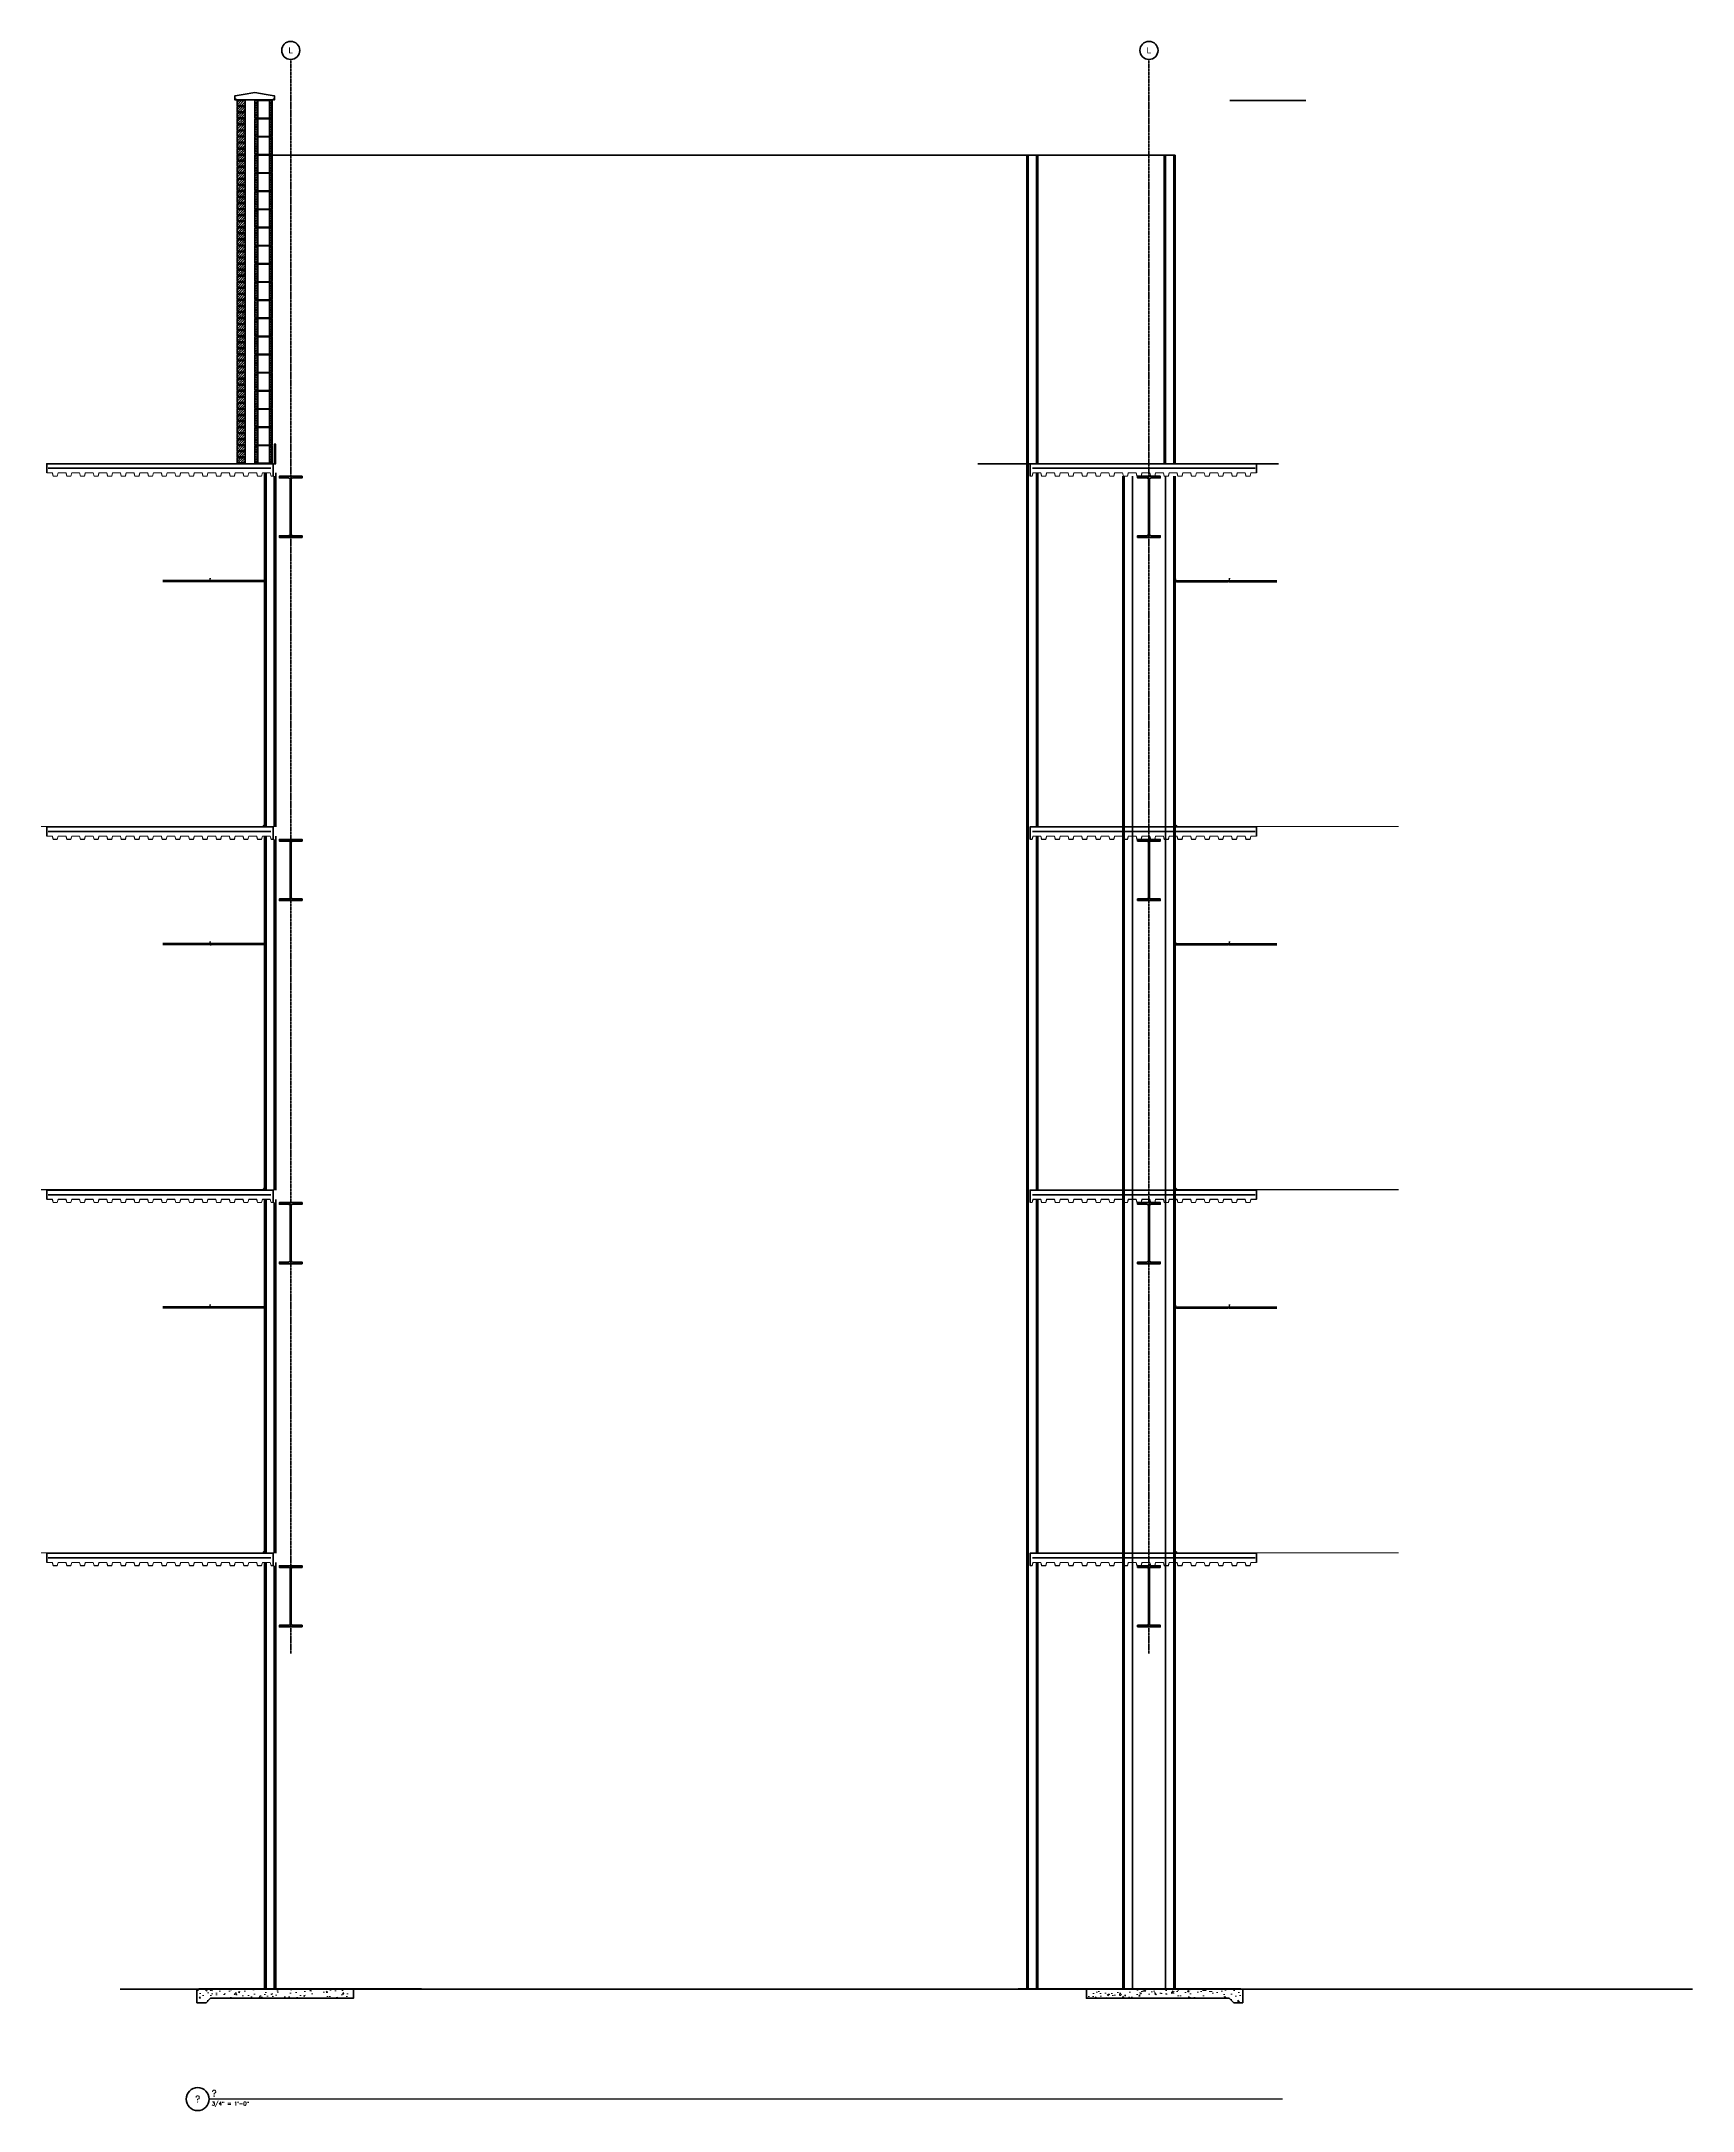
# Model space of a CAD drawing. Header units: inches. Extents: x 4084 to 4812, y -36 to 876.
import ezdxf
from ezdxf.enums import TextEntityAlignment as Align

# ---------------------------------------------------------------- set-up
doc = ezdxf.new("R2010")
doc.units = ezdxf.units.IN
doc.header["$LTSCALE"] = 0.5
doc.header["$MEASUREMENT"] = 0
doc.linetypes.add('CENTER2', pattern=[1.125, 0.75, -0.125, 0.125, -0.125])
doc.layers.get('0').update_dxf_attribs({"lineweight": 18})
for name, color, linetype, lineweight in [('A-Detl-Medm', 31, 'Continuous', 25), ('A-Detl-Patt', 190, 'Continuous', 18), ('A-Detl-Thin', 150, 'Continuous', 18), ('A-Detl-Wide', 213, 'Continuous', 50), ('G-Anno-Ttlb', 213, 'Continuous', 50)]:
    doc.layers.add(name, color=color, linetype=linetype, lineweight=lineweight)
doc.styles.add('Arch-Dim', font='romans.shx', dxfattribs={"width": 0.75})
doc.styles.add('RomanS', font='romans.shx')
pattern_1 = [(45, (0, 0.375), (-0.53033, 0.53033), [])]
pattern_2 = [(45, (0, 0.375), (-0.53033, 0.53033), []), (135, (0, 0.375), (-0.53033, -0.53033), [])]

# ---------------------------------------------------------------- blocks, each defined once
blk = doc.blocks.new('*U34')
at = {"layer": 'A-Detl-Patt'}
h = blk.add_hatch(dxfattribs=at)
h.set_pattern_fill('CONCRETE_C', color=256, style=0)
h.set_pattern_definition([(50, (0, 0), (7.1726, -0.6275), [0.75, -8.25]), (355, (0, 0), (-1.3875, 7.5219), [0.6, -6.6]), (100.451, (0.598, -0.052), (5.7851, 6.8944), [0.6374, -7.0114]), (46.184, (0, 2), (10.6724, -1.6552), [1.125, -12.375]), (96.636, (0.889, 1.862), (9.3466, 9.7412), [0.9561, -10.5171]), (351.184, (0, 2), (9.3466, 9.7412), [0.9, -9.9]), (21, (1, 1.5), (5.96907, -4.0262), [0.75, -8.25]), (326, (1, 1.5), (2.43315, 7.2515), [0.6, -6.6]), (71.451, (1.4974, 1.1645), (8.4022, 3.2253), [0.6374, -7.0114]), (37.5, (0, 0), (0.1216, 3.32894), [0, -6.52, 0, -6.7, 0, -6.625]), (7.5, (0, 0), (2.6307, 3.94412), [0, -3.82, 0, -6.37, 0, -2.525]), (327.5, (-2.23, 0), (5.33822, -0.22555), [0, -2.5, 0, -7.8, 0, -10.35]), (317.5, (-3.23, 0), (5.83186, 1.00105), [0, -3.25, 0, -5.18, 0, -7.35])])
h.paths.add_polyline_path([(0, 0), (0, -6), (4, -6), (6, -4), (68.91, -4), (68.91, 0)])
at = {"layer": 'A-Detl-Wide'}
blk.add_lwpolyline([(0, 0), (0, -6), (4, -6), (6, -4), (68.91, -4), (68.91, 0)], close=True, dxfattribs=at)
blk = doc.blocks.new('*U36')
at = {"layer": 'A-Detl-Thin'}
blk.add_lwpolyline([(0, 0.06), (0.88, 0.06), (1.25, 1.5), (4.75, 1.5), (5.12, 0.06), (6.88, 0.06), (7.25, 1.5), (10.75, 1.5), (11.12, 0.06), (12.88, 0.06), (13.25, 1.5), (16.75, 1.5), (17.12, 0.06), (18.88, 0.06), (19.25, 1.5), (22.75, 1.5), (23.12, 0.06), (24.88, 0.06), (25.25, 1.5), (28.75, 1.5), (29.12, 0.06), (30.88, 0.06), (31.25, 1.5), (34.75, 1.5), (35.12, 0.06), (36.88, 0.06), (37.25, 1.5), (40.75, 1.5), (41.12, 0.06), (42.88, 0.06), (43.25, 1.5), (46.75, 1.5), (47.12, 0.06), (48.88, 0.06), (49.25, 1.5), (52.75, 1.5), (53.12, 0.06), (54.88, 0.06), (55.25, 1.5), (58.75, 1.5), (59.12, 0.06), (60.88, 0.06), (61.25, 1.5), (64.75, 1.5), (65.12, 0.06), (66.88, 0.06), (67.25, 1.5), (70.75, 1.5), (71.12, 0.06), (72.88, 0.06), (73.25, 1.5), (76.75, 1.5), (77.12, 0.06), (78.88, 0.06), (79.25, 1.5), (82.75, 1.5), (83.12, 0.06), (84.88, 0.06), (85.25, 1.5), (88.75, 1.5), (89.12, 0.06), (90.88, 0.06), (91.25, 1.5), (94.75, 1.5), (95.12, 0.06), (96.88, 0.06), (97.25, 1.5), (99.75, 1.5), (99.75, 1.44), (97.3, 1.44), (96.92, 0), (95.08, 0), (94.7, 1.44), (91.3, 1.44), (90.92, 0), (89.08, 0), (88.7, 1.44), (85.3, 1.44), (84.92, 0), (83.08, 0), (82.7, 1.44), (79.3, 1.44), (78.92, 0), (77.08, 0), (76.7, 1.44), (73.3, 1.44), (72.92, 0), (71.08, 0), (70.7, 1.44), (67.3, 1.44), (66.92, 0), (65.08, 0), (64.7, 1.44), (61.3, 1.44), (60.92, 0), (59.08, 0), (58.7, 1.44), (55.3, 1.44), (54.92, 0), (53.08, 0), (52.7, 1.44), (49.3, 1.44), (48.92, 0), (47.08, 0), (46.7, 1.44), (43.3, 1.44), (42.92, 0), (41.08, 0), (40.7, 1.44), (37.3, 1.44), (36.92, 0), (35.08, 0), (34.7, 1.44), (31.3, 1.44), (30.92, 0), (29.08, 0), (28.7, 1.44), (25.3, 1.44), (24.92, 0), (23.08, 0), (22.7, 1.44), (19.3, 1.44), (18.92, 0), (17.08, 0), (16.7, 1.44), (13.3, 1.44), (12.92, 0), (11.08, 0), (10.7, 1.44), (7.3, 1.44), (6.92, 0), (5.08, 0), (4.7, 1.44), (1.3, 1.44), (0.92, 0), (0, 0)], close=True, dxfattribs=at)
at = {"layer": 'A-Detl-Wide'}
blk.add_lwpolyline([(0, 0.06), (0, 5.5), (99.75, 5.5), (99.75, 1.5)], dxfattribs=at)
blk = doc.blocks.new('*U32')
at = {"layer": 'A-Detl-Patt'}
h = blk.add_hatch(dxfattribs=at)
h.set_pattern_fill('ANSI31', color=256, scale=6, style=0)
h.set_pattern_definition(pattern_1)
h.paths.add_polyline_path([(0, 0.375), (3.625, 0.375), (3.625, 2.6667), (0, 2.6667)])
at = {"color": 0, "linetype": 'ByBlock'}
blk.add_lwpolyline([(0, 0.375), (3.625, 0.375), (3.625, 2.6667), (0, 2.6667)], close=True, dxfattribs=at)
at = {"layer": 'A-Detl-Medm'}
blk.add_line((3.625, 0.375), (3.625, 0), dxfattribs=at)
blk.add_arc((0, 0.1875), 0.1875, 270, 90, dxfattribs=at)
blk = doc.blocks.new('*U33')
at = {"layer": 'A-Detl-Patt'}
h = blk.add_hatch(dxfattribs=at)
h.set_pattern_fill('ANSI37', color=256, scale=6, style=0)
h.set_pattern_definition(pattern_2)
h.paths.add_polyline_path([(0, 0.375), (1.25, 0.375), (1.25, 8), (0, 8)])
h = blk.add_hatch(dxfattribs=at)
h.set_pattern_fill('ANSI37', color=256, scale=6, style=0)
h.set_pattern_definition(pattern_2)
h.paths.add_polyline_path([(6.375, 0.375), (7.625, 0.375), (7.625, 8), (6.375, 8)])
at = {"color": 0, "linetype": 'ByBlock'}
for points in [[(0, 0.375), (1.25, 0.375), (1.25, 8), (0, 8)], [(6.375, 0.375), (7.625, 0.375), (7.625, 8), (6.375, 8)]]:
    blk.add_lwpolyline(points, close=True, dxfattribs=at)
at = {"layer": 'A-Detl-Medm'}
for p, q in [((0, 0.375), (0, 0)), ((1.25, 8), (6.375, 8)), ((1.25, 0.375), (6.375, 0.375))]:
    blk.add_line(p, q, dxfattribs=at)
blk.add_arc((7.625, 0.1875), 0.1875, 90, 270, dxfattribs=at)
blk = doc.blocks.new('*U37')
at = {"layer": 'A-Detl-Patt'}
h = blk.add_hatch(dxfattribs=at)
h.set_pattern_fill('ANSI32', color=256, scale=6, style=0)
h.set_pattern_definition([(45, (0, -13.46), (-1.591, 1.591), []), (45, (1.0607, -13.46), (-1.591, 1.591), [])])
edge = h.paths.add_edge_path()
edge.add_line((4.995, -26.92), (4.995, -26.175))
edge.add_line((4.995, -26.175), (0.845, -26.175))
edge.add_arc((0.845, -25.575), 0.6, 180, 270, ccw=False)
edge.add_line((0.245, -25.575), (0.245, -1.345))
edge.add_arc((0.845, -1.345), 0.6, 90, 180, ccw=False)
edge.add_line((0.845, -0.745), (4.995, -0.745))
edge.add_line((4.995, -0.745), (4.995, 0))
edge.add_line((4.995, 0), (-4.995, 0))
edge.add_line((-4.995, 0), (-4.995, -0.745))
edge.add_line((-4.995, -0.745), (-0.845, -0.745))
edge.add_arc((-0.845, -1.345), 0.6, 0, 90, ccw=False)
edge.add_line((-0.245, -1.345), (-0.245, -25.575))
edge.add_arc((-0.845, -25.575), 0.6, -90, 0, ccw=False)
edge.add_line((-0.845, -26.175), (-4.995, -26.175))
edge.add_line((-4.995, -26.175), (-4.995, -26.92))
edge.add_line((-4.995, -26.92), (4.995, -26.92))
at = {"color": 0, "linetype": 'ByBlock'}
blk.add_lwpolyline([(4.995, -26.92), (4.995, -26.175), (0.845, -26.175, -0.4142136), (0.245, -25.575), (0.245, -1.345, -0.4142136), (0.845, -0.745), (4.995, -0.745), (4.995, 0), (-4.995, 0), (-4.995, -0.745), (-0.845, -0.745, -0.4142136), (-0.245, -1.345), (-0.245, -25.575, -0.4142136), (-0.845, -26.175), (-4.995, -26.175), (-4.995, -26.92)], format="xyb", close=True, dxfattribs=at)
blk = doc.blocks.new('*U38')
at = {"layer": 'A-Detl-Patt'}
h = blk.add_hatch(dxfattribs=at)
h.set_pattern_fill('ANSI37', color=256, scale=6, style=0)
h.set_pattern_definition(pattern_2)
h.paths.add_polyline_path([(0, 0.375), (1.25, 0.375), (1.25, 8), (0, 8)])
h = blk.add_hatch(dxfattribs=at)
h.set_pattern_fill('ANSI37', color=256, scale=6, style=0)
h.set_pattern_definition(pattern_2)
h.paths.add_polyline_path([(6.375, 0.375), (7.625, 0.375), (7.625, 8), (6.375, 8)])
at = {"color": 0, "linetype": 'ByBlock'}
for points in [[(0, 0.375), (1.25, 0.375), (1.25, 8), (0, 8)], [(6.375, 0.375), (7.625, 0.375), (7.625, 8), (6.375, 8)]]:
    blk.add_lwpolyline(points, close=True, dxfattribs=at)
at = {"layer": 'A-Detl-Medm'}
for p, q in [((0, 0.375), (0, 0)), ((1.25, 8), (6.375, 8)), ((1.25, 0.375), (6.375, 0.375))]:
    blk.add_line(p, q, dxfattribs=at)
blk.add_arc((7.625, 0.1875), 0.1875, 90, 270, dxfattribs=at)
blk = doc.blocks.new('*U39')
at = {"layer": 'A-Detl-Patt'}
h = blk.add_hatch(dxfattribs=at)
h.set_pattern_fill('ANSI31', color=256, scale=6, style=0)
h.set_pattern_definition(pattern_1)
h.paths.add_polyline_path([(0, 0.375), (3.625, 0.375), (3.625, 2.6667), (0, 2.6667)])
at = {"color": 0, "linetype": 'ByBlock'}
blk.add_lwpolyline([(0, 0.375), (3.625, 0.375), (3.625, 2.6667), (0, 2.6667)], close=True, dxfattribs=at)
at = {"layer": 'A-Detl-Medm'}
blk.add_line((3.625, 0.375), (3.625, 0), dxfattribs=at)
blk.add_arc((0, 0.1875), 0.1875, 270, 90, dxfattribs=at)
blk = doc.blocks.new('BubbleDef')
at = {"color": 0, "linetype": 'Continuous'}
blk.add_circle((0, 0), 1.5, dxfattribs=at)
blk.add_attdef('LABEL', text='', height=1, dxfattribs=at).set_placement((0, 0), align=Align.MIDDLE)
blk = doc.blocks.new('*U41')
at = {"color": 0, "linetype": 'ByBlock'}
blk.add_lwpolyline([(3.62, 0.38), (0, 0.38), (-0.38, 0.38), (-0.38, 0.63), (-0.62, 0.63), (-0.62, 0.38), (-1, 0.38), (-1, 2.06), (0, 2.23), (2.62, 2.67), (7.75, 3.52), (12.88, 2.67), (15.5, 2.23), (16.5, 2.06), (16.5, 0.38), (16.13, 0.38), (16.13, 0.63), (15.88, 0.63), (15.88, 0.38), (15.5, 0.38), (11.88, 0.38), (3.62, 0.38)], close=True, dxfattribs=at)
at = {"layer": 'A-Detl-Medm', "extrusion": (0, 0, -1)}
blk.add_lwpolyline([(0, 0, -1), (0, 0.38)], format="xyb", dxfattribs=at)
blk.add_lwpolyline([(-3.62, 0.38), (-3.62, 0)], dxfattribs=at)
blk = doc.blocks.new('AecDtl_9650C2')
at = {"layer": 'A-Detl-Thin'}
blk.add_lwpolyline([(0.04, 0.59), (0.6, 0.02, 0.414214), (0.65, 0.02), (0.65, 0.02, 0.397145), (0.65, 0.07), (0.16, 0.62, -0.18372), (0.12, 0.7), (0.12, 3.88, 0.414214), (0, 4), (0, 0.68, 0.198912)], format="xyb", close=True, dxfattribs=at)
blk = doc.blocks.new('Anno_Title_A1')
at = {"color": 0, "linetype": 'ByBlock', "lineweight": -2}
blk.add_circle((0, 0), 2.25, dxfattribs=at)
blk.add_circle((0, 0), 2.25, dxfattribs=at)
at = {"color": 0, "linetype": 'ByBlock', "lineweight": -2, "style": 'RomanS'}
blk.add_attdef('NUMBER', text='', height=1.25, dxfattribs=at).set_placement((0, 0), align=Align.MIDDLE)
blk = doc.blocks.new('Anno_Title_T1')
at = {"color": 0, "linetype": 'ByBlock', "lineweight": -2, "style": 'RomanS'}
blk.add_attdef('TITLE', (2.75, 0.5), '', height=1.25, dxfattribs=at)
blk.add_attdef('SCALE', text='', height=0.75, dxfattribs=at).set_placement((2.75, -0.5), align=Align.TOP_LEFT)

msp = doc.modelspace()

# ---------------------------------------------------------------- hatches: boundary and pattern name
at = {"layer": 'A-Detl-Thin'}
h = msp.add_hatch(dxfattribs=at)
h.set_pattern_fill('LINE', color=256, scale=1.5, angle=90, style=0)
h.set_pattern_definition([(90, (4182.53692, 529.93568), (0.1875, 1e-17), [])])
h.paths.add_polyline_path([(4182.54, 529.94), (4084.41, 529.94), (4084.41, 530.31), (4182.54, 530.31)], is_closed=False, flags=0)
h = msp.add_hatch(dxfattribs=at)
h.set_pattern_fill('LINE', color=256, scale=1.5, angle=90, style=0)
h.set_pattern_definition([(90, (4584.10943, 529.93568), (-0.1875, 1e-17), [])])
h.paths.add_polyline_path([(4584.11, 529.94), (4682.24, 529.94), (4682.24, 530.31), (4584.11, 530.31)], is_closed=False, flags=0)
h = msp.add_hatch(dxfattribs=at)
h.set_pattern_fill('LINE', color=256, scale=1.5, angle=90, style=0)
h.set_pattern_definition([(90, (4182.53692, 369.93568), (0.1875, 1e-17), [])])
h.paths.add_polyline_path([(4182.54, 369.94), (4084.41, 369.94), (4084.41, 370.31), (4182.54, 370.31)], is_closed=False, flags=0)
h = msp.add_hatch(dxfattribs=at)
h.set_pattern_fill('LINE', color=256, scale=1.5, angle=90, style=0)
h.set_pattern_definition([(90, (4584.10943, 369.93568), (-0.1875, 1e-17), [])])
h.paths.add_polyline_path([(4584.11, 369.94), (4682.24, 369.94), (4682.24, 370.31), (4584.11, 370.31)], is_closed=False, flags=0)
h = msp.add_hatch(dxfattribs=at)
h.set_pattern_fill('LINE', color=256, scale=1.5, angle=90, style=0)
h.set_pattern_definition([(90, (4182.53692, 209.93568), (0.1875, 1e-17), [])])
h.paths.add_polyline_path([(4182.54, 209.94), (4084.41, 209.94), (4084.41, 210.31), (4182.54, 210.31)], is_closed=False, flags=0)
h = msp.add_hatch(dxfattribs=at)
h.set_pattern_fill('LINE', color=256, scale=1.5, angle=90, style=0)
h.set_pattern_definition([(90, (4584.10943, 209.93568), (-0.1875, 1e-17), [])])
h.paths.add_polyline_path([(4584.11, 209.94), (4682.24, 209.94), (4682.24, 210.31), (4584.11, 210.31)], is_closed=False, flags=0)
h = msp.add_hatch(dxfattribs=at)
h.set_pattern_fill('LINE', color=256, scale=1.5, angle=90, style=0)
h.set_pattern_definition([(90, (4153.73526, 17.93568), (-0.1875, 1e-17), [])])
h.paths.add_polyline_path([(4153.74, 17.94), (4251.86, 17.94), (4251.86, 18.31), (4153.74, 18.31)], is_closed=False, flags=0)
h = msp.add_hatch(dxfattribs=at)
h.set_pattern_fill('LINE', color=256, scale=1.5, angle=90, style=0)
h.set_pattern_definition([(90, (4612.91108, 17.93568), (0.1875, 1e-17), [])])
h.paths.add_polyline_path([(4612.91, 17.94), (4514.78, 17.94), (4514.78, 18.31), (4612.91, 18.31)], is_closed=False, flags=0)

# ---------------------------------------------------------------- linework, layer by layer
at = {"layer": 'A-Detl-Medm'}
for p, q in [((4158.7, 638.56), (4137.92, 638.56)), ((4158.7, 638.06), (4158.7, 638.56)), ((4182.57, 638.56), (4158.82, 638.56)), ((4158.82, 638.06), (4158.82, 638.56)), ((4182.57, 638.06), (4182.57, 638.56)), ((4584.07, 638.06), (4584.07, 638.56)), ((4584.07, 638.56), (4607.82, 638.56)), ((4607.82, 638.06), (4607.82, 638.56)), ((4607.95, 638.56), (4628.73, 638.56)), ((4607.95, 638.06), (4607.95, 638.56)), ((4158.32, 637.94), (4137.92, 637.94)), ((4158.7, 638.06), (4158.32, 638.06)), ((4158.32, 637.94), (4158.32, 638.06)), ((4159.01, 638), (4158.51, 638)), ((4158.82, 638.06), (4159.2, 638.06)), ((4159.2, 637.94), (4159.2, 638.06)), ((4182.2, 637.94), (4159.2, 637.94)), ((4182.57, 638.06), (4182.2, 638.06)), ((4182.2, 637.94), (4182.2, 638.06)), ((4584.07, 638.06), (4584.45, 638.06)), ((4584.45, 637.94), (4584.45, 638.06)), ((4584.45, 637.94), (4607.45, 637.94)), ((4607.82, 638.06), (4607.45, 638.06)), ((4607.45, 637.94), (4607.45, 638.06)), ((4607.64, 638), (4608.14, 638)), ((4607.95, 638.06), (4608.32, 638.06)), ((4608.32, 637.94), (4608.32, 638.06)), ((4608.32, 637.94), (4628.73, 637.94)), ((4158.7, 478.56), (4137.92, 478.56)), ((4158.32, 477.94), (4137.92, 477.94)), ((4158.7, 478.06), (4158.32, 478.06)), ((4158.32, 477.94), (4158.32, 478.06)), ((4159.01, 478), (4158.51, 478)), ((4158.7, 478.06), (4158.7, 478.56)), ((4182.57, 478.56), (4158.82, 478.56)), ((4158.82, 478.06), (4158.82, 478.56)), ((4158.82, 478.06), (4159.2, 478.06)), ((4159.2, 477.94), (4159.2, 478.06)), ((4182.2, 477.94), (4159.2, 477.94)), ((4182.57, 478.06), (4182.2, 478.06)), ((4182.2, 477.94), (4182.2, 478.06)), ((4182.57, 478.06), (4182.57, 478.56)), ((4584.07, 478.06), (4584.07, 478.56)), ((4584.07, 478.56), (4607.82, 478.56)), ((4584.07, 478.06), (4584.45, 478.06)), ((4584.45, 477.94), (4584.45, 478.06)), ((4584.45, 477.94), (4607.45, 477.94)), ((4607.82, 478.06), (4607.45, 478.06)), ((4607.45, 477.94), (4607.45, 478.06)), ((4607.64, 478), (4608.14, 478)), ((4607.82, 478.06), (4607.82, 478.56)), ((4607.95, 478.56), (4628.73, 478.56)), ((4607.95, 478.06), (4607.95, 478.56)), ((4607.95, 478.06), (4608.32, 478.06)), ((4608.32, 477.94), (4608.32, 478.06)), ((4608.32, 477.94), (4628.73, 477.94)), ((4158.7, 318.56), (4137.92, 318.56)), ((4158.32, 317.94), (4137.92, 317.94)), ((4158.7, 318.06), (4158.32, 318.06)), ((4158.32, 317.94), (4158.32, 318.06)), ((4159.01, 318), (4158.51, 318)), ((4158.7, 318.06), (4158.7, 318.56)), ((4182.57, 318.56), (4158.82, 318.56)), ((4158.82, 318.06), (4158.82, 318.56)), ((4158.82, 318.06), (4159.2, 318.06)), ((4159.2, 317.94), (4159.2, 318.06)), ((4182.2, 317.94), (4159.2, 317.94)), ((4182.57, 318.06), (4182.2, 318.06)), ((4182.2, 317.94), (4182.2, 318.06)), ((4182.57, 318.06), (4182.57, 318.56)), ((4584.07, 318.06), (4584.07, 318.56)), ((4584.07, 318.56), (4607.82, 318.56)), ((4584.07, 318.06), (4584.45, 318.06)), ((4584.45, 317.94), (4584.45, 318.06)), ((4584.45, 317.94), (4607.45, 317.94)), ((4607.82, 318.06), (4607.45, 318.06)), ((4607.45, 317.94), (4607.45, 318.06)), ((4607.64, 318), (4608.14, 318)), ((4607.82, 318.06), (4607.82, 318.56)), ((4607.95, 318.56), (4628.73, 318.56)), ((4607.95, 318.06), (4607.95, 318.56)), ((4607.95, 318.06), (4608.32, 318.06)), ((4608.32, 317.94), (4608.32, 318.06)), ((4608.32, 317.94), (4628.73, 317.94))]:
    msp.add_line(p, q, dxfattribs=at)
at = {"layer": 'A-Detl-Medm', "extrusion": (0, 0, -1)}
msp.add_lwpolyline([(-4182.51, 850.31), (-4182.51, 849.94)], dxfattribs=at)
msp.add_lwpolyline([(-4186.13, 849.94, 1), (-4186.13, 850.31)], format="xyb", dxfattribs=at)
at = {"layer": 'A-Detl-Medm'}
msp.add_lwpolyline([(4187.01, 697.94), (4187.01, 689.94), (4187.64, 689.94), (4187.64, 697.94), (4187.64, 698.56), (4187.01, 698.56), (4187.01, 697.94)], close=True, dxfattribs=at)
for points in [[(4158.76, 638), (4158.76, 639.22), (4158.73, 639.25), (4158.73, 639.5), (4158.79, 639.5), (4158.79, 639.25)], [(4182.6, 639.25), (4182.64, 639.22), (4182.64, 638), (4182.39, 638)], [(4584.04, 639.25), (4584.01, 639.22), (4584.01, 638), (4584.26, 638)], [(4607.89, 638), (4607.89, 639.22), (4607.92, 639.25), (4607.92, 639.5), (4607.85, 639.5), (4607.85, 639.25)], [(4158.76, 478), (4158.76, 479.22), (4158.73, 479.25), (4158.73, 479.5), (4158.79, 479.5), (4158.79, 479.25)], [(4182.6, 479.25), (4182.64, 479.22), (4182.64, 478), (4182.39, 478)], [(4584.04, 479.25), (4584.01, 479.22), (4584.01, 478), (4584.26, 478)], [(4607.89, 478), (4607.89, 479.22), (4607.92, 479.25), (4607.92, 479.5), (4607.85, 479.5), (4607.85, 479.25)], [(4158.76, 318), (4158.76, 319.22), (4158.73, 319.25), (4158.73, 319.5), (4158.79, 319.5), (4158.79, 319.25)], [(4182.6, 319.25), (4182.64, 319.22), (4182.64, 318), (4182.39, 318)], [(4584.04, 319.25), (4584.01, 319.22), (4584.01, 318), (4584.26, 318)], [(4607.89, 318), (4607.89, 319.22), (4607.92, 319.25), (4607.92, 319.5), (4607.85, 319.5), (4607.85, 319.25)]]:
    msp.add_lwpolyline(points, dxfattribs=at)
at = {"layer": 'A-Detl-Wide', "linetype": 'CENTER2'}
for p, q in [((4194.26, 165.77), (4194.26, 868.05)), ((4572.38, 165.77), (4572.38, 868.05))]:
    msp.add_line(p, q, dxfattribs=at)
at = {"layer": 'A-Detl-Wide'}
for p, q in [((4641.47, 849.94), (4607.97, 849.94)), ((4185.51, 687.94), (4087.38, 687.94)), ((4137.17, 689.94), (4158.68, 689.94)), ((4496.91, 689.94), (4530.42, 689.94)), ((4521.01, 687.94), (4619.14, 687.94)), ((4629.47, 689.94), (4607.97, 689.94)), ((4185.51, 527.94), (4087.38, 527.94)), ((4521.01, 527.94), (4619.14, 527.94)), ((4185.51, 367.94), (4087.38, 367.94)), ((4521.01, 367.94), (4619.14, 367.94)), ((4185.51, 207.94), (4087.38, 207.94)), ((4521.01, 207.94), (4619.14, 207.94)), ((4119.17, 17.94), (4158.68, 17.94)), ((4158.68, 17.94), (4811.89, 17.94)), ((4647.47, 17.94), (4607.97, 17.94))]:
    msp.add_line(p, q, dxfattribs=at)
at = {"layer": 'A-Detl-Wide', "color": 2}
for p, q in [((4186.13, 825.94), (4583.89, 825.94)), ((4518.51, 825.94), (4518.51, 17.94)), ((4519.14, 825.94), (4519.14, 17.94)), ((4522.76, 690), (4522.76, 825.94)), ((4523.38, 690), (4523.38, 825.94)), ((4579.01, 690), (4579.01, 825.94)), ((4579.64, 690), (4579.64, 825.94)), ((4583.26, 690), (4583.26, 825.94)), ((4583.89, 690), (4583.89, 825.94)), ((4182.76, 685.88), (4182.76, 529.94)), ((4183.39, 685.88), (4183.39, 529.94)), ((4187.01, 684.44), (4187.01, 529.94)), ((4187.64, 685.88), (4187.64, 529.94)), ((4522.76, 685.88), (4522.76, 529.94)), ((4523.38, 685.88), (4523.38, 529.94)), ((4560.88, 684.44), (4560.88, 17.94)), ((4561.51, 684.44), (4561.51, 17.94)), ((4565.14, 684.44), (4565.14, 17.94)), ((4579.64, 684.44), (4579.64, 17.94)), ((4583.26, 684.44), (4583.26, 17.94)), ((4583.89, 684.44), (4583.89, 17.94)), ((4182.76, 525.88), (4182.76, 369.94)), ((4183.39, 525.88), (4183.39, 369.94)), ((4187.01, 524.44), (4187.01, 369.94)), ((4187.64, 525.88), (4187.64, 369.94)), ((4522.76, 525.88), (4522.76, 369.94)), ((4523.38, 525.88), (4523.38, 369.94)), ((4182.76, 365.88), (4182.76, 209.94)), ((4183.39, 365.88), (4183.39, 209.94)), ((4187.64, 365.88), (4187.64, 209.94)), ((4522.76, 365.88), (4522.76, 209.94)), ((4523.38, 365.88), (4523.38, 209.94)), ((4187.01, 364.44), (4187.01, 209.94)), ((4182.76, 205.88), (4182.76, 17.94)), ((4183.39, 205.88), (4183.39, 17.94)), ((4187.01, 204.44), (4187.01, 17.94)), ((4187.64, 205.88), (4187.64, 17.94)), ((4522.76, 205.88), (4522.76, 17.94)), ((4523.38, 205.88), (4523.38, 17.94))]:
    msp.add_line(p, q, dxfattribs=at)
at = {"layer": 'G-Anno-Ttlb'}
msp.add_lwpolyline([(4158.32, -30.53, 0.6, 0.6, 0), (4631.33, -30.53, 0.6, 0.6, 0)], format="xyseb", dxfattribs=at)

# ---------------------------------------------------------------- block references
at = {"layer": 'A-Detl-Medm', "xscale": -1}
for p in [(4182.72, 530.31), (4182.72, 370.31), (4182.72, 210.31)]:
    msp.add_blockref('AecDtl_9650C2', p, dxfattribs=at)
at = {"layer": 'A-Detl-Medm'}
for p in [(4583.93, 530.31), (4583.93, 370.31), (4583.93, 210.31)]:
    msp.add_blockref('AecDtl_9650C2', p, dxfattribs=at)
at = {"layer": 'A-Detl-Wide', "xscale": 2.659999999999854, "yscale": 2.659999999999854, "zscale": 2.659999999999854}
msp.add_blockref('BubbleDef', (4194.26, 872.04), dxfattribs=at).add_auto_attribs({'LABEL': 'L'})
at = {"layer": 'A-Detl-Wide'}
ref = msp.add_blockref('BubbleDef', (4572.38, 872.04), dxfattribs=dict(at, xscale=-2.659999999999854, yscale=2.660000000000082, zscale=2.66))
ref.add_attrib('LABEL', 'L', dxfattribs={"layer": '0', "color": 0, "linetype": 'Continuous', "height": 2.66}).set_placement((4572.38, 872.04), align=Align.MIDDLE)
for name, p in [('*U41', (4170.63, 849.94)), ('*U39', (4170.63, 847.27)), ('*U38', (4178.51, 841.93)), ('*U39', (4170.63, 844.61)), ('*U39', (4170.63, 841.94)), ('*U39', (4170.63, 839.27)), ('*U39', (4170.63, 836.61)), ('*U38', (4178.51, 833.93)), ('*U39', (4170.63, 833.94)), ('*U39', (4170.63, 831.27)), ('*U39', (4170.63, 828.61)), ('*U38', (4178.51, 825.93)), ('*U39', (4170.63, 825.94)), ('*U39', (4170.63, 823.27)), ('*U39', (4170.63, 820.61)), ('*U39', (4170.63, 817.94)), ('*U38', (4178.51, 817.93)), ('*U39', (4170.63, 815.27)), ('*U39', (4170.63, 812.61)), ('*U39', (4170.63, 809.94)), ('*U38', (4178.51, 809.93)), ('*U39', (4170.63, 807.27)), ('*U39', (4170.63, 804.61)), ('*U39', (4170.63, 801.94)), ('*U38', (4178.51, 801.93)), ('*U39', (4170.63, 799.27)), ('*U39', (4170.63, 796.61)), ('*U39', (4170.63, 793.94)), ('*U32', (4170.63, 791.27)), ('*U38', (4178.51, 793.93)), ('*U33', (4178.51, 785.93)), ('*U32', (4170.63, 788.61)), ('*U32', (4170.63, 785.94)), ('*U32', (4170.63, 783.27)), ('*U33', (4178.51, 777.94)), ('*U32', (4170.63, 780.6)), ('*U32', (4170.63, 777.94)), ('*U32', (4170.63, 775.27)), ('*U32', (4170.63, 772.6)), ('*U33', (4178.51, 769.94)), ('*U32', (4170.63, 769.94)), ('*U32', (4170.63, 767.27)), ('*U32', (4170.63, 764.6)), ('*U33', (4178.51, 761.94)), ('*U32', (4170.63, 761.94)), ('*U32', (4170.63, 759.27)), ('*U32', (4170.63, 756.6)), ('*U33', (4178.51, 753.94)), ('*U32', (4170.63, 753.94)), ('*U32', (4170.63, 751.27)), ('*U32', (4170.63, 748.6)), ('*U32', (4170.63, 745.94)), ('*U33', (4178.51, 745.94)), ('*U32', (4170.63, 743.27)), ('*U32', (4170.63, 740.61)), ('*U32', (4170.63, 737.94)), ('*U33', (4178.51, 737.94)), ('*U32', (4170.63, 735.27)), ('*U32', (4170.63, 732.6)), ('*U32', (4170.63, 729.94)), ('*U32', (4170.63, 727.27)), ('*U33', (4178.51, 729.94)), ('*U33', (4178.51, 721.94)), ('*U32', (4170.63, 724.6)), ('*U32', (4170.63, 721.94)), ('*U32', (4170.63, 719.27)), ('*U33', (4178.51, 713.94)), ('*U32', (4170.63, 716.61)), ('*U32', (4170.63, 713.94)), ('*U32', (4170.63, 711.27)), ('*U32', (4170.63, 708.6)), ('*U33', (4178.51, 705.94)), ('*U32', (4170.63, 705.94)), ('*U32', (4170.63, 703.27)), ('*U32', (4170.63, 700.6)), ('*U33', (4178.51, 697.94)), ('*U32', (4170.63, 697.94)), ('*U32', (4170.63, 695.27)), ('*U32', (4170.63, 692.61)), ('*U33', (4178.51, 689.94)), ('*U32', (4170.63, 689.94)), ('*U37', (4194.26, 684.44)), ('*U36', (4520.01, 684.44)), ('*U36', (4520.01, 524.44)), ('*U37', (4194.26, 524.44)), ('*U36', (4520.01, 364.44)), ('*U37', (4194.26, 364.44)), ('*U36', (4520.01, 204.44)), ('*U37', (4194.26, 204.44)), ('*U34', (4152.94, 17.94))]:
    msp.add_blockref(name, p, dxfattribs=at)
at = {"layer": 'A-Detl-Wide', "xscale": -1}
for name, p in [('*U36', (4186.51, 684.44)), ('*U37', (4572.38, 684.44)), ('*U36', (4186.51, 524.44)), ('*U37', (4572.38, 524.44)), ('*U36', (4186.51, 364.44)), ('*U37', (4572.38, 364.44)), ('*U36', (4186.51, 204.44)), ('*U37', (4572.38, 204.44)), ('*U34', (4613.71, 17.94))]:
    msp.add_blockref(name, p, dxfattribs=at)
at = {"layer": 'G-Anno-Ttlb'}
ref = msp.add_blockref('Anno_Title_A1', (4153.26, -30.53), dxfattribs=dict(at, xscale=2.25, yscale=2.25, zscale=2.25))
ref.add_attrib('NUMBER', '?', dxfattribs={"layer": '0', "color": 0, "linetype": 'ByBlock', "lineweight": -2, "height": 2.81, "style": 'Arch-Dim'}).set_placement((4153.26, -30.53), align=Align.MIDDLE)
ref = msp.add_blockref('Anno_Title_T1', (4153.26, -30.53), dxfattribs=dict(at, xscale=2.25, yscale=2.25, zscale=2.25))
ref.add_attrib('SCALE', '3/4" = 1\'-0"', dxfattribs={"layer": '0', "color": 0, "linetype": 'ByBlock', "lineweight": -2, "height": 1.6875, "style": 'Arch-Dim'}).set_placement((4159.45, -31.65), align=Align.TOP_LEFT)
ref.add_attrib('TITLE', '?', (4159.45, -29.4), dxfattribs={"layer": '0', "color": 0, "linetype": 'ByBlock', "lineweight": -2, "height": 2.81, "style": 'Arch-Dim'})

doc.saveas('drawing.dxf')
